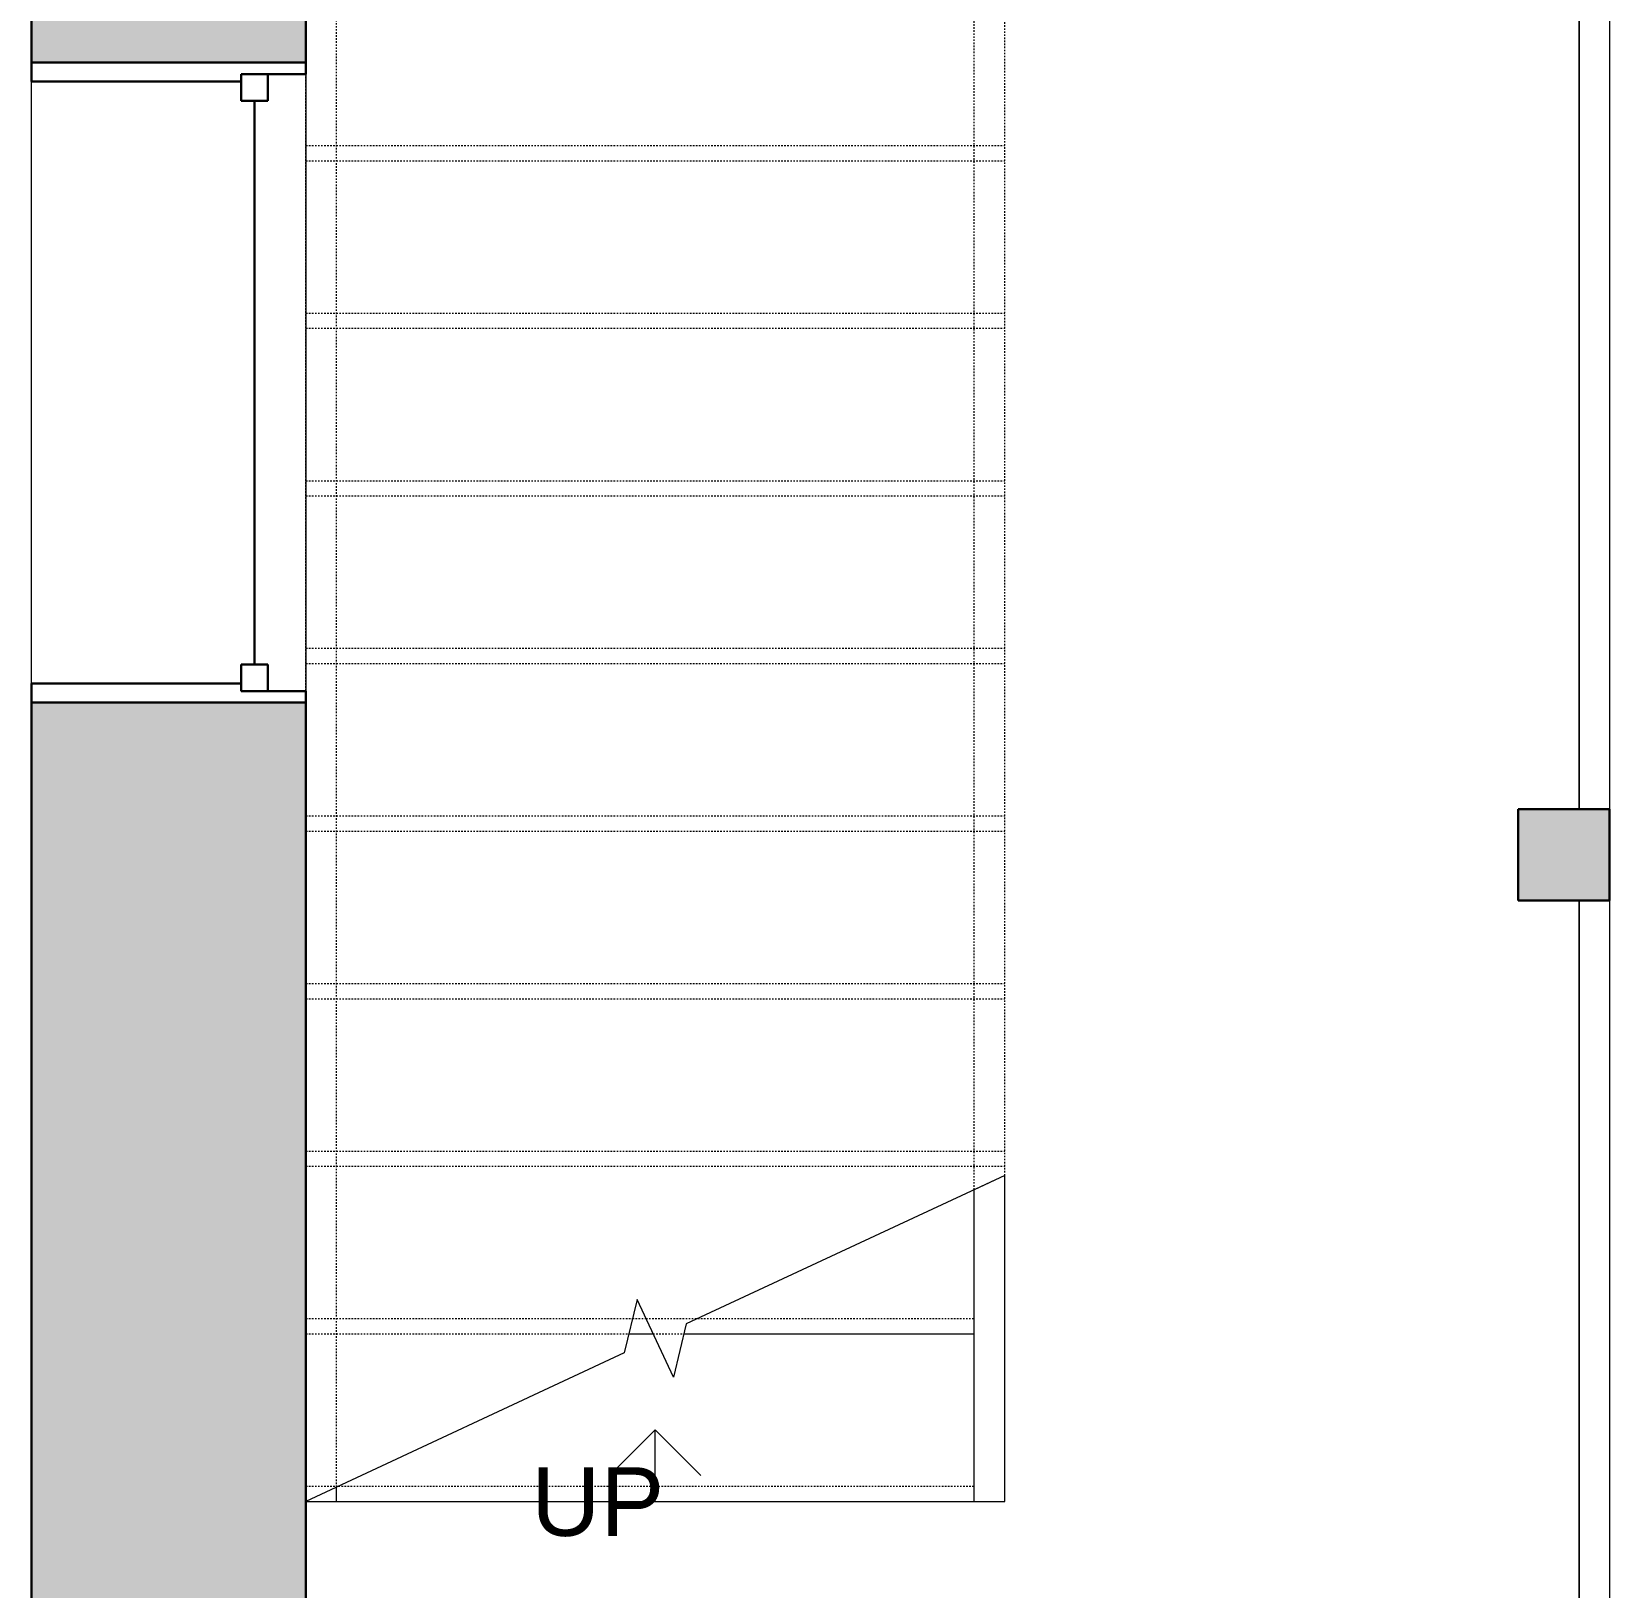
# Model space of a CAD drawing. Header units: inches. Extents: x -1176 to 1551, y -3558 to 978.
# Drawn here: x -772 to -668.5, y -774.3 to -672.2 of the extents above; entities that cross this region are included whole.
import ezdxf

# ---------------------------------------------------------------- set-up
doc = ezdxf.new("R2010")
doc.units = ezdxf.units.IN
doc.header["$MEASUREMENT"] = 0
doc.linetypes.add('Demolished', pattern=[0.1875, 0.125, -0.0625])
doc.linetypes.add('Overhead 1_16_', pattern=[0.101562, 0.0625, -0.039062])
for name, color, linetype, lineweight in [('A-COLS', 52, 'Continuous', 18), ('A-FLOR-HRAL', 11, 'Continuous', 18), ('A-GLAZ', 151, 'Continuous', 18), ('A-WALL', 113, 'Continuous', 18), ('A-WALL-PATT', 111, 'Continuous', 18), ('S-STRS', 31, 'Demolished', 9), ('S-STRS-ANNO', 31, 'Continuous', 9), ('S-STRS-IDEN', 31, 'Continuous', 9), ('S-STRS-MBND', 31, 'Continuous', 18)]:
    doc.layers.add(name, color=color, linetype=linetype, lineweight=lineweight)
doc.styles.add('Swis721 Lt BT', font='swissl.ttf', dxfattribs={"height": 4.5})

# ---------------------------------------------------------------- blocks, each defined once
blk = doc.blocks.new('Double Hung - balcony windows 3_ 6_-6827319-1st Floor Demo')
at = {"layer": 'A-GLAZ', "color": 8, "lineweight": 30}
for p, q in [((-21, 9), (-20.25, 9)), ((-20.25, 4.75), (-20.25, 9)), ((20.25, 4.75), (20.25, 9)), ((21, 9), (20.25, 9)), ((-20.25, 6.5), (-20.25, 4.75)), ((-20.25, 6.5), (-18.5, 6.5)), ((-18.5, 6.5), (-18.5, 4.75)), ((18.5, 6.5), (18.5, 4.75)), ((20.25, 6.5), (18.5, 6.5)), ((20.25, 6.5), (20.25, 4.75)), ((-18.5, 5.625), (18.5, 5.625)), ((-20.25, 4.75), (-18.5, 4.75)), ((-20.25, 4.75), (-19.75, 4.75)), ((-19.75, -9), (-19.75, 4.75)), ((20.25, 4.75), (18.5, 4.75)), ((19.75, 4.75), (20.25, 4.75)), ((19.75, 4.75), (19.75, -9)), ((-19.75, -9), (-21, -9)), ((19.75, -9), (21, -9))]:
    blk.add_line(p, q, dxfattribs=at)
blk = doc.blocks.new('Top Rail Type - Top Rail_Internal_-7020471-1st Floor Demo')
at = {"layer": 'A-FLOR-HRAL', "linetype": 'Overhead 1_16_', "lineweight": 9}
for p, q in [((-710.17, -748.17), (-710.17, -603.63)), ((-708.17, -747.24), (-708.17, -603.63))]:
    blk.add_line(p, q, dxfattribs=at)
at = {"layer": 'A-FLOR-HRAL', "lineweight": 9}
for p, q in [((-708.17, -747.24), (-710.17, -748.17)), ((-708.17, -768.63), (-708.17, -747.24)), ((-710.17, -768.63), (-710.17, -748.17)), ((-710.17, -768.63), (-708.17, -768.63))]:
    blk.add_line(p, q, dxfattribs=at)
blk = doc.blocks.new('Top Rail Type - Top Rail_Internal_-7020483-1st Floor Demo')
at = {"layer": 'A-FLOR-HRAL', "linetype": 'Overhead 1_16_', "lineweight": 9}
for p, q in [((-754.04, -768.63), (-754.04, -603.63)), ((-752.04, -767.69), (-752.04, -603.63))]:
    blk.add_line(p, q, dxfattribs=at)
at = {"layer": 'A-FLOR-HRAL', "lineweight": 9}
blk.add_line((-752.04, -768.63), (-752.04, -767.69), dxfattribs=at)
blk = doc.blocks.new('Top Rail Type - Top Rail_Internal_-8311756-1st Floor Demo')
at = {"layer": 'A-FLOR-HRAL', "lineweight": 9}
for p, q in [((-670.48, -723.19), (-670.48, -549.19)), ((-668.48, -549.19), (-668.48, -723.19)), ((-670.48, -903.19), (-670.48, -729.19)), ((-668.48, -729.19), (-668.48, -903.19))]:
    blk.add_line(p, q, dxfattribs=at)
blk = doc.blocks.new('Top Rail Type - Top Rail_Internal_-V74-1st Floor Demo')
at = {"layer": 'A-FLOR-HRAL', "lineweight": 9}
for p, q in [((-670.48, -549.19), (-670.48, -723.19)), ((-668.48, -549.19), (-668.48, -723.19)), ((-670.48, -729.19), (-670.48, -903.19)), ((-668.48, -729.19), (-668.48, -903.19))]:
    blk.add_line(p, q, dxfattribs=at)

msp = doc.modelspace()

# ---------------------------------------------------------------- hatches: boundary and pattern name
at = {"layer": 'A-COLS'}
msp.add_hatch(color=250, dxfattribs=at).paths.add_polyline_path([(-674.48, -729.19), (-668.48, -729.19), (-668.48, -723.19), (-674.48, -723.19)], flags=0)
at = {"layer": 'A-WALL-PATT'}
h = msp.add_hatch(color=250, dxfattribs=at)
h.paths.add_polyline_path([(-754.04, -1262.19), (-754.04, -1160.48), (-772.04, -1160.48), (-772.04, -1262.19), (-756.67, -1262.19)], flags=0)
h.paths.add_polyline_path([(-754.04, -1120.48), (-754.04, -1093.3), (-772.04, -1093.3), (-772.04, -1120.48), (-756.67, -1120.48)], flags=0)
h.paths.add_polyline_path([(-756.67, -1053.3), (-754.04, -1053.3), (-754.04, -1004.19), (-772.04, -1004.19), (-772.04, -1053.3)], flags=0)
h.paths.add_polyline_path([(-772.04, -962.19), (-754.04, -962.19), (-754.04, -860.19), (-772.04, -860.19), (-772.04, -900.73)], flags=0)
h.paths.add_polyline_path([(-756.67, -818.19), (-754.04, -818.19), (-754.04, -716.19), (-772.04, -716.19), (-772.04, -818.19), (-768.43, -818.19)], flags=0)
h.paths.add_polyline_path([(-756.67, -674.19), (-754.04, -674.19), (-754.04, -571), (-772.04, -571), (-772.04, -674.19)], flags=0)
h.paths.add_polyline_path([(-772.04, -530.75), (-754.04, -530.75), (-754.04, -428.19), (-772.04, -428.19), (-772.04, -458.34)], flags=0)
h.paths.add_polyline_path([(-754.04, -386.19), (-754.04, -278.19), (-772.04, -278.19), (-772.04, -386.19)], flags=0)
h.paths.add_polyline_path([(-756.67, -236.19), (-754.04, -236.19), (-754.04, -129.09), (-772.04, -129.09), (-772.04, -236.19)], flags=0)
h.paths.add_polyline_path([(-756.67, -88.75), (-754.04, -88.75), (-754.04, 16.25), (-772.04, 16.25), (-772.04, -88.75)], flags=0)

# ---------------------------------------------------------------- linework, layer by layer
at = {"layer": 'A-COLS', "color": 8, "lineweight": 30}
for p, q in [((-668.48, -723.19), (-674.48, -723.19)), ((-674.48, -723.19), (-674.48, -729.19)), ((-668.48, -729.19), (-668.48, -723.19)), ((-674.48, -729.19), (-668.48, -729.19))]:
    msp.add_line(p, q, dxfattribs=at)
at = {"layer": 'A-WALL', "color": 8, "lineweight": 30}
for p, q in [((-772.04, -674.19), (-772.04, -570.75)), ((-754.04, -674.19), (-754.04, -570.75)), ((-754.04, -674.19), (-772.04, -674.19)), ((-754.04, -716.19), (-772.04, -716.19)), ((-772.04, -716.19), (-772.04, -783.93)), ((-754.04, -716.19), (-754.04, -818.19))]:
    msp.add_line(p, q, dxfattribs=at)
at = {"layer": 'A-WALL', "lineweight": 9}
for p, q in [((-772.04, -716.19), (-772.04, -674.19)), ((-754.04, -674.19), (-754.04, -716.19))]:
    msp.add_line(p, q, dxfattribs=at)
at = {"layer": 'S-STRS', "linetype": 'Overhead 1_16_'}
for p, q in [((-732.6, -756.63), (-731.71, -756.63)), ((-728.31, -756.63), (-710.17, -756.63)), ((-751.9, -767.63), (-710.17, -767.63))]:
    msp.add_line(p, q, dxfattribs=at)
at = {"layer": 'S-STRS', "linetype": 'Continuous'}
for p, q in [((-732.84, -757.63), (-731.25, -757.63)), ((-729.22, -757.63), (-710.17, -757.63)), ((-754.04, -768.63), (-710.17, -768.63))]:
    msp.add_line(p, q, dxfattribs=at)
at = {"layer": 'S-STRS-ANNO'}
for p, q in [((-731.11, -763.93), (-734.11, -766.93)), ((-731.11, -768.63), (-731.11, -763.93)), ((-731.11, -763.93), (-728.11, -766.93))]:
    msp.add_line(p, q, dxfattribs=at)
at = {"layer": 'S-STRS-MBND', "linetype": 'Overhead 1_16_', "lineweight": 9}
for p, q in [((-754.04, -729.4), (-754.04, -592.63)), ((-708.17, -747.24), (-708.17, -592.63)), ((-754.04, -679.63), (-708.17, -679.63)), ((-754.04, -680.63), (-708.17, -680.63)), ((-754.04, -690.63), (-708.17, -690.63)), ((-754.04, -691.63), (-708.17, -691.63)), ((-754.04, -701.63), (-708.17, -701.63)), ((-754.04, -702.63), (-708.17, -702.63)), ((-754.04, -712.63), (-708.17, -712.63)), ((-754.04, -713.63), (-708.17, -713.63)), ((-754.04, -723.63), (-708.17, -723.63)), ((-754.04, -724.63), (-708.17, -724.63)), ((-754.04, -734.63), (-708.17, -734.63)), ((-754.04, -735.63), (-708.17, -735.63)), ((-754.04, -745.63), (-708.17, -745.63)), ((-754.04, -746.63), (-708.17, -746.63)), ((-754.04, -756.63), (-732.6, -756.63)), ((-731.71, -756.63), (-728.31, -756.63)), ((-754.04, -757.63), (-732.84, -757.63)), ((-731.25, -757.63), (-729.22, -757.63)), ((-754.04, -767.63), (-751.9, -767.63))]:
    msp.add_line(p, q, dxfattribs=at)
at = {"layer": 'S-STRS-MBND', "lineweight": 9}
for p, q in [((-708.17, -747.24), (-729.07, -756.98)), ((-732.3, -755.38), (-733.15, -758.88)), ((-729.92, -760.48), (-732.3, -755.38)), ((-729.07, -756.98), (-729.92, -760.48)), ((-733.15, -758.88), (-754.04, -768.63))]:
    msp.add_line(p, q, dxfattribs=at)

# ---------------------------------------------------------------- block references
at = {"layer": 'A-FLOR-HRAL', "lineweight": 9}
for name in ['Top Rail Type - Top Rail_Internal_-8311756-1st Floor Demo', 'Top Rail Type - Top Rail_Internal_-V74-1st Floor Demo', 'Top Rail Type - Top Rail_Internal_-7020471-1st Floor Demo']:
    msp.add_blockref(name, (0, 0), dxfattribs=at)
at = {"layer": 'A-FLOR-HRAL', "linetype": 'Overhead 1_16_', "lineweight": 9}
msp.add_blockref('Top Rail Type - Top Rail_Internal_-7020483-1st Floor Demo', (0, 0), dxfattribs=at)
at = {"layer": 'A-GLAZ', "rotation": 269.9999999999999}
msp.add_blockref('Double Hung - balcony windows 3_ 6_-6827319-1st Floor Demo', (-763.04, -695.19), dxfattribs=at)

# ---------------------------------------------------------------- texts
at = {"layer": 'S-STRS-IDEN', "insert": (-739.25, -766.39), "char_height": 4.5, "width": 9.7692, "attachment_point": 1, "line_spacing_factor": 1.005062, "style": 'Swis721 Lt BT'}
msp.add_mtext('UP', dxfattribs=at)

doc.saveas('drawing.dxf')
